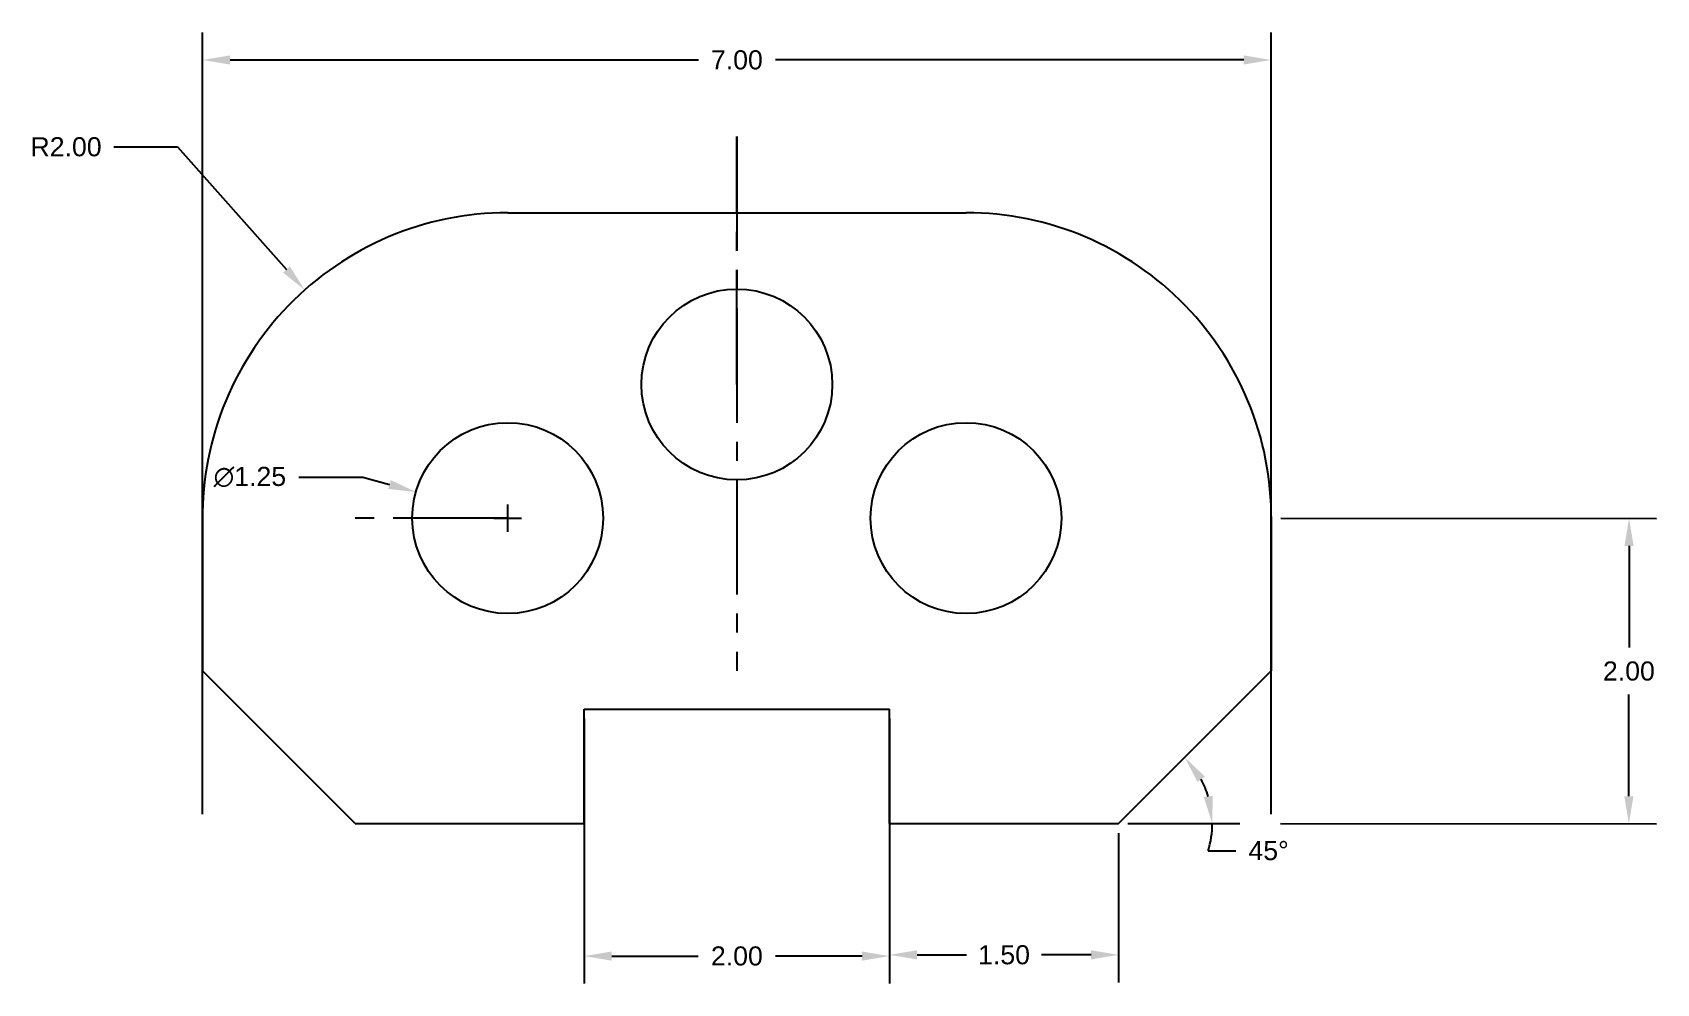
# Model space of a CAD drawing. Header units: inches. Extents: x 3.9 to 14.5, y -1 to 5.2.
import ezdxf

# ---------------------------------------------------------------- set-up
doc = ezdxf.new("R2010")
doc.units = ezdxf.units.IN
doc.header["$MEASUREMENT"] = 0
doc.linetypes.add('CENTER2', pattern=[1.125, 0.75, -0.125, 0.125, -0.125])
doc.layers.add('center', color=7, linetype='CENTER2')
doc.styles.get("Standard").update_dxf_attribs({"font": 'arial.ttf'})
doc.dimstyles.get("Standard").update_dxf_attribs({"dimtxt": 0.125, "dimasz": 0.18, "dimexe": 0.18, "dimexo": 0.0625, "dimgap": 0.09, "dimtad": 0, "dimtih": 1, "dimtoh": 1, "dimzin": 0, "dimdsep": 46, "dimtxsty": 'Standard', "dimcen": 0.09, "dimadec": 0, "dimazin": 0, "dimtfac": 1, "dimtofl": 0, "dimtmove": 0, "dimatfit": 3, "dimfxl": 1, "dimtolj": 1, "dimtzin": 0, "dimarcsym": 0})

# ---------------------------------------------------------------- blocks, each defined once
blk = doc.blocks.new('*D2')
at = {"color": 0, "lineweight": -2, "transparency": 16777216}
for p, q in [((5.631, 2.269), (6.051, 2.269)), ((6.051, 2.269), (6.225, 2.22)), ((6.999, 1.91), (6.999, 2.09)), ((6.909, 2), (7.089, 2))]:
    blk.add_line(p, q, dxfattribs=at)
at = {"color": 0, "transparency": 16777216}
blk.add_solid([(6.233, 2.249), (6.216, 2.191), (6.398, 2.171)], dxfattribs=at)
at = {"layer": 'Defpoints', "color": 0, "transparency": 16777216}
for p in [(6.398, 2.171), (7.6, 1.829)]:
    blk.add_point(p, dxfattribs=at)
at = {"color": 0, "transparency": 16777216, "insert": (5.31, 2.269), "char_height": 0.125, "attachment_point": 5}
blk.add_mtext('\\A1;∅1.25', dxfattribs=at)
blk = doc.blocks.new('*D3')
at = {"color": 0, "lineweight": -2, "transparency": 16777216}
for p, q in [((4.418, 4.431), (4.835, 4.431)), ((4.835, 4.431), (5.55, 3.628)), ((6.999, 1.91), (6.999, 2.09)), ((6.909, 2), (7.089, 2))]:
    blk.add_line(p, q, dxfattribs=at)
at = {"color": 0, "transparency": 16777216}
blk.add_solid([(5.572, 3.648), (5.527, 3.608), (5.669, 3.494)], dxfattribs=at)
at = {"layer": 'Defpoints', "color": 0, "transparency": 16777216}
for p in [(5.669, 3.494), (6.999, 2)]:
    blk.add_point(p, dxfattribs=at)
at = {"color": 0, "transparency": 16777216, "insert": (4.106, 4.431), "char_height": 0.125, "attachment_point": 5}
blk.add_mtext('\\A1;R2.00', dxfattribs=at)
blk = doc.blocks.new('*D4')
at = {"color": 0, "lineweight": -2, "transparency": 16777216}
for p, q in [((9.5, -0.062), (9.5, -1.04)), ((11, -0.062), (11, -1.04)), ((9.68, -0.86), (10.004, -0.86)), ((10.82, -0.86), (10.496, -0.86))]:
    blk.add_line(p, q, dxfattribs=at)
at = {"color": 0, "transparency": 16777216}
for points in [[(9.68, -0.83), (9.68, -0.89), (9.5, -0.86)], [(10.82, -0.83), (10.82, -0.89), (11, -0.86)]]:
    blk.add_solid(points, dxfattribs=at)
at = {"layer": 'Defpoints', "color": 0, "transparency": 16777216}
for p in [(9.5, 0), (11, 0), (11, -0.86)]:
    blk.add_point(p, dxfattribs=at)
at = {"color": 0, "transparency": 16777216, "insert": (10.25, -0.86), "char_height": 0.125, "attachment_point": 5}
blk.add_mtext('\\A1;1.50', dxfattribs=at)
blk = doc.blocks.new('*D5')
at = {"color": 0, "lineweight": -2, "transparency": 16777216}
for p, q in [((7.5, 0.688), (7.5, -1.048)), ((9.5, 0.688), (9.5, -1.048)), ((7.68, -0.868), (8.247, -0.868)), ((9.32, -0.868), (8.753, -0.868))]:
    blk.add_line(p, q, dxfattribs=at)
at = {"color": 0, "transparency": 16777216}
for points in [[(7.68, -0.838), (7.68, -0.898), (7.5, -0.868)], [(9.32, -0.838), (9.32, -0.898), (9.5, -0.868)]]:
    blk.add_solid(points, dxfattribs=at)
at = {"layer": 'Defpoints', "color": 0, "transparency": 16777216}
for p in [(7.5, 0.75), (9.5, 0.75), (9.5, -0.868)]:
    blk.add_point(p, dxfattribs=at)
at = {"color": 0, "transparency": 16777216, "insert": (8.5, -0.868), "char_height": 0.125, "attachment_point": 5}
blk.add_mtext('\\A1;2.00', dxfattribs=at)
blk = doc.blocks.new('*D6')
at = {"color": 0, "lineweight": -2, "transparency": 16777216}
for p, q in [((11.062, 0), (11.794, 0)), ((11.588, -0.178), (11.768, -0.178))]:
    blk.add_line(p, q, dxfattribs=at)
for start, end in [(16.8573, 28.1427), (343.1427, 0)]:
    blk.add_arc((11, 0), 0.614, start, end, dxfattribs=at)
at = {"color": 0, "transparency": 16777216}
for points in [[(11.517, 0.272), (11.566, 0.307), (11.434, 0.434)], [(11.617, 0.182), (11.558, 0.174), (11.614, 0)]]:
    blk.add_solid(points, dxfattribs=at)
at = {"layer": 'Defpoints', "color": 0, "transparency": 16777216}
for p in [(12, 1), (11.532, 0.307), (9.5, 0), (11, 0), (11, 0)]:
    blk.add_point(p, dxfattribs=at)
at = {"color": 0, "transparency": 16777216, "insert": (11.983, -0.178), "char_height": 0.125, "attachment_point": 5}
blk.add_mtext('\\A1;45°', dxfattribs=at)
blk = doc.blocks.new('*D7')
at = {"color": 0, "lineweight": -2, "transparency": 16777216}
for p, q in [((5, 0.062), (5, 5.18)), ((12, 0.062), (12, 5.18)), ((5.18, 5), (8.248, 5)), ((11.82, 5), (8.752, 5))]:
    blk.add_line(p, q, dxfattribs=at)
at = {"color": 0, "transparency": 16777216}
for points in [[(5.18, 5.03), (5.18, 4.97), (5, 5)], [(11.82, 5.03), (11.82, 4.97), (12, 5)]]:
    blk.add_solid(points, dxfattribs=at)
at = {"layer": 'Defpoints', "color": 0, "transparency": 16777216}
for p in [(12, 5), (5, 0), (12, 0)]:
    blk.add_point(p, dxfattribs=at)
at = {"color": 0, "transparency": 16777216, "insert": (8.5, 5), "char_height": 0.125, "attachment_point": 5}
blk.add_mtext('\\A1;7.00', dxfattribs=at)
blk = doc.blocks.new('*D8')
at = {"layer": 'Defpoints', "color": 0, "lineweight": -2, "transparency": 16777216}
for p, q in [((12.063, 1.999), (14.524, 1.998)), ((14.344, 1.818), (14.344, 1.152)), ((14.343, 0.179), (14.343, 0.845)), ((12.062, 0), (14.523, -0.001))]:
    blk.add_line(p, q, dxfattribs=at)
at = {"layer": 'Defpoints', "color": 0, "transparency": 16777216}
for p in [(12.001, 1.999), (14.344, 1.998), (12, 0)]:
    blk.add_point(p, dxfattribs=at)
for points in [[(14.314, 1.818), (14.374, 1.818), (14.344, 1.998)], [(14.313, 0.179), (14.373, 0.179), (14.343, -0.001)]]:
    blk.add_solid(points, dxfattribs=at)
at = {"layer": 'Defpoints', "color": 0, "transparency": 16777216, "insert": (14.343, 0.998), "char_height": 0.125, "attachment_point": 5}
blk.add_mtext('\\A1;2.00', dxfattribs=at)

msp = doc.modelspace()

# ---------------------------------------------------------------- linework, layer by layer
for p, q in [((6.999, 4), (10.001, 4)), ((5, 2), (5, 2.063)), ((5, 2), (5, 1)), ((12, 2), (12, 1)), ((6, 0), (5, 1)), ((11, 0), (12, 1)), ((7.5, 0), (7.5, 0.75)), ((7.5, 0.75), (9.5, 0.75)), ((9.5, 0), (9.5, 0.75)), ((6, 0), (7.5, 0)), ((9.5, 0), (11, 0))]:
    msp.add_line(p, q)
for centre in [(8.5, 2.875), (6.999, 2), (10.001, 2)]:
    msp.add_circle(centre, 0.625)
for centre, start, end in [((6.999, 2), 90, 181.8119), ((10.001, 2), 358.1881, 90)]:
    msp.add_arc(centre, 2, start, end)
at = {"layer": 'center'}
for p, q in [((8.5, 2.875), (8.5, 4.5)), ((8.5, 4.5), (8.5, 1)), ((6.999, 2), (6, 2))]:
    msp.add_line(p, q, dxfattribs=at)

# ---------------------------------------------------------------- dimensions: what is measured, and where the dimension line sits
for base, p1, p2, picture, middle in [((12, 5), (5, 0), (12, 0), '*D7', (8.5, 5)), ((9.5, -0.868), (7.5, 0.75), (9.5, 0.75), '*D5', (8.5, -0.868)), ((11, -0.86), (9.5, 0), (11, 0), '*D4', (10.25, -0.86))]:
    dim = msp.add_linear_dim(base=base, p1=p1, p2=p2, dimstyle='Standard')
    dim.commit()
    dim.dimension.update_dxf_attribs({"geometry": picture, "text_midpoint": middle})
dim = msp.add_radius_dim(center=(6.999, 2), mpoint=(5.669, 3.494), dimstyle='Standard')
dim.commit()
dim.dimension.update_dxf_attribs({"geometry": '*D3', "text_midpoint": (4.106, 4.431), "dimtype": 164})
dim = msp.add_diameter_dim_2p(p1=(7.6, 1.829), p2=(6.398, 2.171), dimstyle='Standard')
dim.commit()
dim.dimension.update_dxf_attribs({"geometry": '*D2', "text_midpoint": (5.31, 2.269), "dimtype": 163})
dim = msp.add_angular_dim_2l(base=(11.532, 0.307), line1=((9.5, 0), (11, 0)), line2=((11, 0), (12, 1)), dimstyle='Standard')
dim.commit()
dim.dimension.update_dxf_attribs({"geometry": '*D6', "text_midpoint": (11.983, -0.178)})
at = {"layer": 'Defpoints'}
dim = msp.add_aligned_dim(p1=(12, 0), p2=(12.001, 1.999), distance=-2.343, dimstyle='Standard', dxfattribs=at)
dim.commit()
dim.dimension.update_dxf_attribs({"geometry": '*D8', "text_midpoint": (14.343, 0.998)})

doc.saveas('drawing.dxf')
